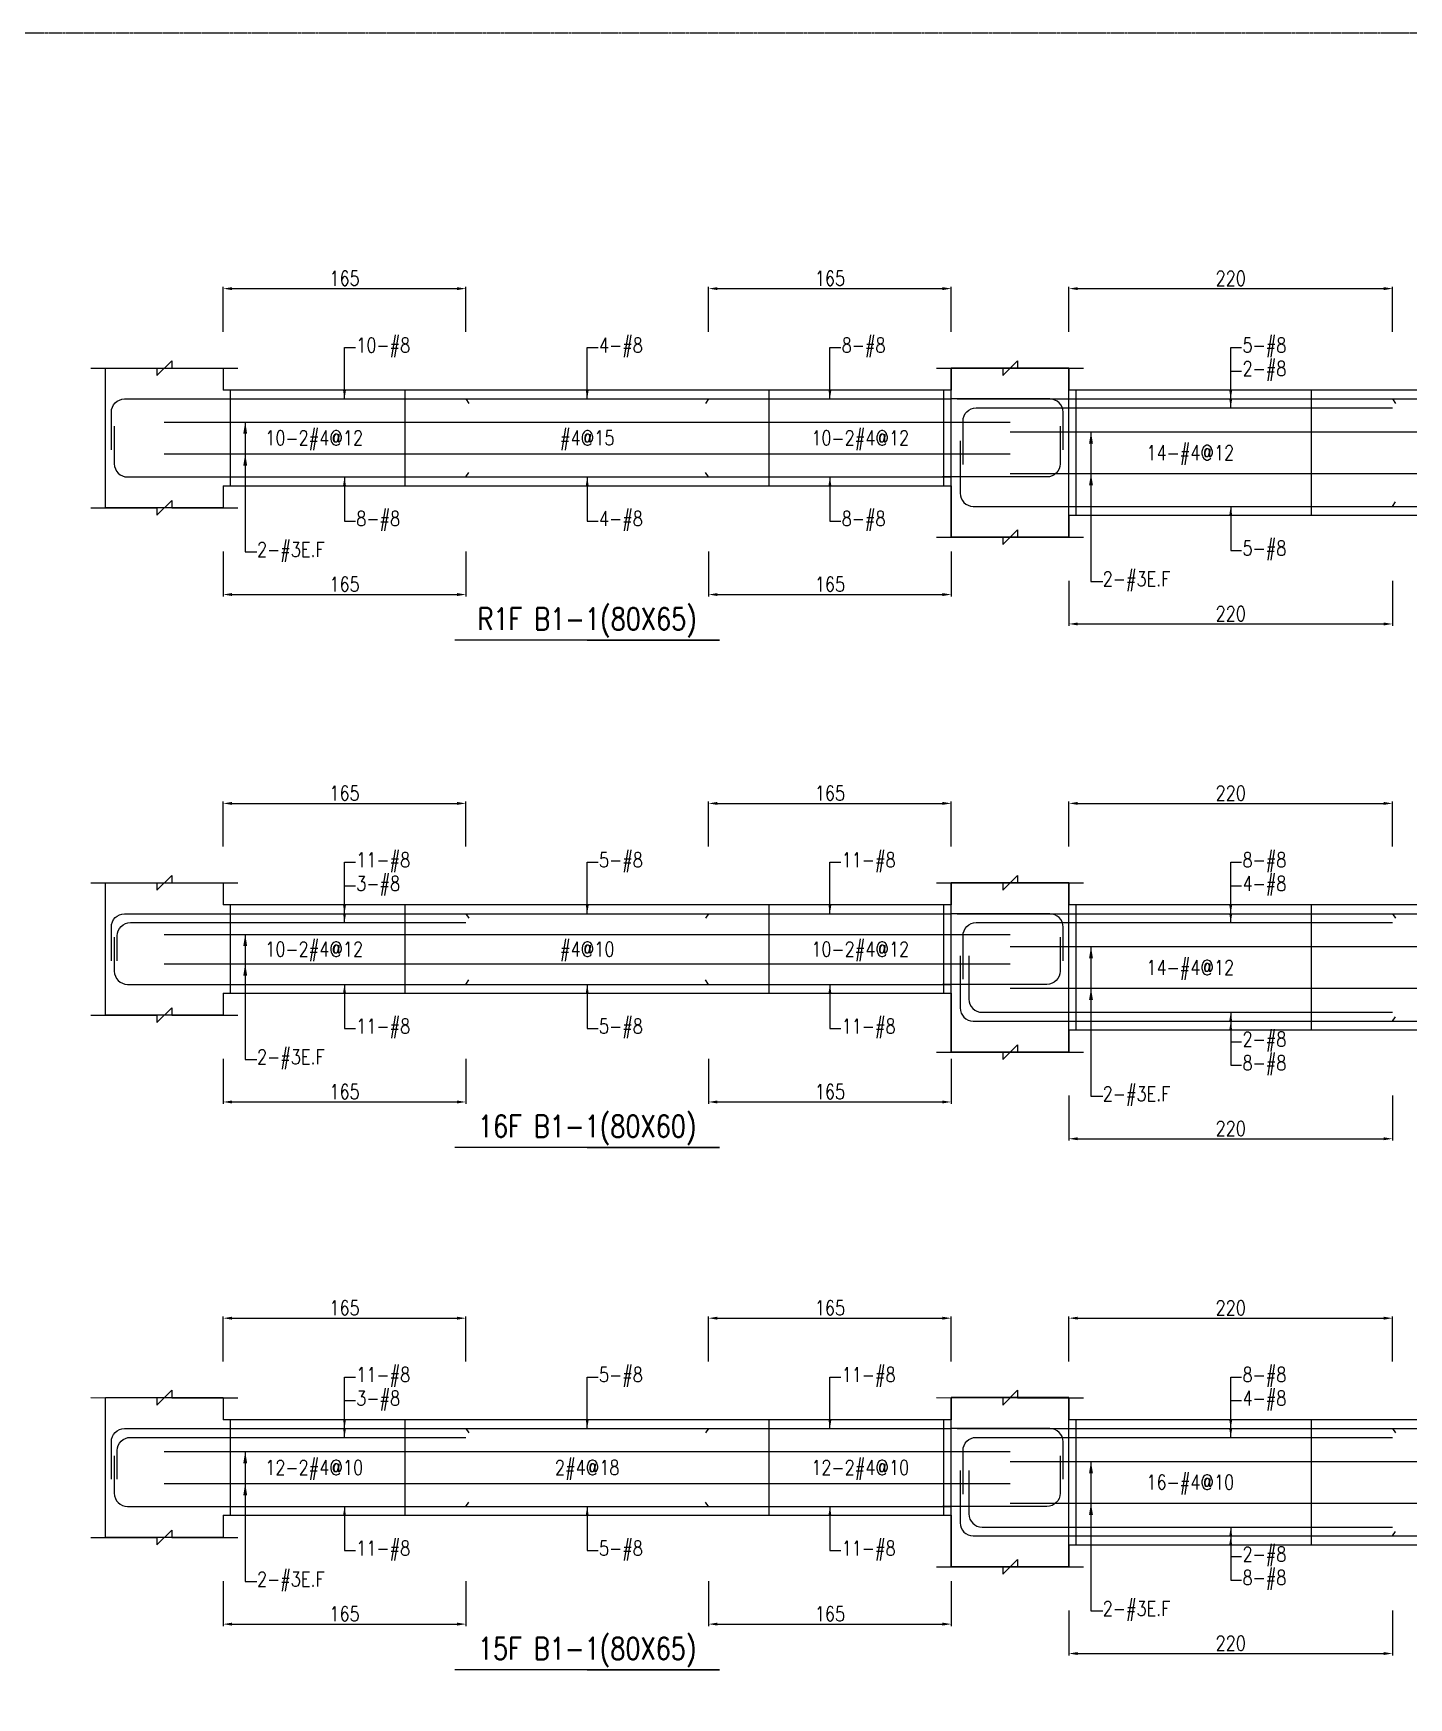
# Model space of a CAD drawing. Header units: millimetres. Extents: x 0 to 84580, y -12276 to 4373.
# Drawn here: x 29560 to 30495, y 937 to 2069 of the extents above; entities that cross this region are included whole.
import ezdxf
from ezdxf.enums import TextEntityAlignment as Align

# ---------------------------------------------------------------- set-up
doc = ezdxf.new("R2010")
doc.units = ezdxf.units.MM
doc.header["$MEASUREMENT"] = 0
doc.linetypes.add('CENTER', pattern=[2, 1.25, -0.25, 0.25, -0.25])
for name, color, linetype in [('S-DIM', 2, 'Continuous'), ('S-GRID', 1, 'CENTER'), ('S-LEADER', 2, 'Continuous'), ('S-RC', 130, 'Continuous'), ('S-REINF', 6, 'Continuous'), ('S-TEXT', 2, 'Continuous')]:
    doc.layers.add(name, color=color, linetype=linetype)
doc.styles.add('CS4', font='romans.shx', dxfattribs={"width": 0.8, "bigfont": 'lsp.shx'})
doc.styles.get("Standard").update_dxf_attribs({"font": 'arial.ttf'})
doc.dimstyles.new('ISO-25', dxfattribs={"dimtxt": 2.5, "dimasz": 2.5, "dimexe": 1.25, "dimexo": 0.625, "dimtad": 1, "dimtxsty": 'Standard', "dimcen": 2.5, "dimadec": 0, "dimazin": 0, "dimtfac": 1, "dimtmove": 0, "dimatfit": 3, "dimfxl": 0, "dimarcsym": 0})

# ---------------------------------------------------------------- blocks, each defined once
blk = doc.blocks.new('*D133')
at = {"layer": 'DEFPOINTS', "color": 0, "transparency": 16777216}
for p in [(29853.6, 1195.4), (29688.6, 1165.4), (29853.6, 1165.4)]:
    blk.add_point(p, dxfattribs=at)
at = {"layer": 'S-DIM', "color": 0, "lineweight": -2, "transparency": 16777216}
for p, q in [((29688.6, 1166), (29688.6, 1196.6)), ((29694.6, 1195.4), (29847.6, 1195.4)), ((29853.6, 1166), (29853.6, 1196.6))]:
    blk.add_line(p, q, dxfattribs=at)
at = {"layer": 'S-DIM', "color": 0, "transparency": 16777216}
for points in [[(29694.6, 1196.4), (29694.6, 1194.4), (29688.6, 1195.4)], [(29847.6, 1196.4), (29847.6, 1194.4), (29853.6, 1195.4)]]:
    blk.add_solid(points, dxfattribs=at)
at = {"layer": 'S-DIM', "color": 0, "transparency": 16777216, "insert": (29771.1, 1202.4), "char_height": 10, "attachment_point": 5, "style": 'CS4'}
blk.add_mtext('165', dxfattribs=at)
blk = doc.blocks.new('*D134')
at = {"layer": 'DEFPOINTS', "color": 0, "transparency": 16777216}
for p in [(30183.6, 1195.4), (30018.6, 1165.4), (30183.6, 1165.4)]:
    blk.add_point(p, dxfattribs=at)
at = {"layer": 'S-DIM', "color": 0, "lineweight": -2, "transparency": 16777216}
for p, q in [((30018.6, 1166), (30018.6, 1196.6)), ((30024.6, 1195.4), (30177.6, 1195.4)), ((30183.6, 1166), (30183.6, 1196.6))]:
    blk.add_line(p, q, dxfattribs=at)
at = {"layer": 'S-DIM', "color": 0, "transparency": 16777216}
for points in [[(30024.6, 1196.4), (30024.6, 1194.4), (30018.6, 1195.4)], [(30177.6, 1196.4), (30177.6, 1194.4), (30183.6, 1195.4)]]:
    blk.add_solid(points, dxfattribs=at)
at = {"layer": 'S-DIM', "color": 0, "transparency": 16777216, "insert": (30101.1, 1202.4), "char_height": 10, "attachment_point": 5, "style": 'CS4'}
blk.add_mtext('165', dxfattribs=at)
blk = doc.blocks.new('*D135')
at = {"layer": 'DEFPOINTS', "color": 0, "transparency": 16777216}
for p in [(29688.6, 1017.4), (29853.6, 1017.4), (29853.6, 987.4)]:
    blk.add_point(p, dxfattribs=at)
at = {"layer": 'S-DIM', "color": 0, "lineweight": -2, "transparency": 16777216}
for p, q in [((29688.6, 1016.7), (29688.6, 986.1)), ((29853.6, 1016.7), (29853.6, 986.1)), ((29694.6, 987.4), (29847.6, 987.4))]:
    blk.add_line(p, q, dxfattribs=at)
at = {"layer": 'S-DIM', "color": 0, "transparency": 16777216}
for points in [[(29694.6, 988.4), (29694.6, 986.4), (29688.6, 987.4)], [(29847.6, 988.4), (29847.6, 986.4), (29853.6, 987.4)]]:
    blk.add_solid(points, dxfattribs=at)
at = {"layer": 'S-DIM', "color": 0, "transparency": 16777216, "insert": (29771.1, 994.4), "char_height": 10, "attachment_point": 5, "style": 'CS4'}
blk.add_mtext('165', dxfattribs=at)
blk = doc.blocks.new('*D136')
at = {"layer": 'DEFPOINTS', "color": 0, "transparency": 16777216}
for p in [(30018.6, 1017.4), (30183.6, 1017.4), (30183.6, 987.4)]:
    blk.add_point(p, dxfattribs=at)
at = {"layer": 'S-DIM', "color": 0, "lineweight": -2, "transparency": 16777216}
for p, q in [((30018.6, 1016.7), (30018.6, 986.1)), ((30183.6, 1016.7), (30183.6, 986.1)), ((30024.6, 987.4), (30177.6, 987.4))]:
    blk.add_line(p, q, dxfattribs=at)
at = {"layer": 'S-DIM', "color": 0, "transparency": 16777216}
for points in [[(30024.6, 988.4), (30024.6, 986.4), (30018.6, 987.4)], [(30177.6, 988.4), (30177.6, 986.4), (30183.6, 987.4)]]:
    blk.add_solid(points, dxfattribs=at)
at = {"layer": 'S-DIM', "color": 0, "transparency": 16777216, "insert": (30101.1, 994.4), "char_height": 10, "attachment_point": 5, "style": 'CS4'}
blk.add_mtext('165', dxfattribs=at)
blk = doc.blocks.new('*D137')
at = {"layer": 'DEFPOINTS', "color": 0, "transparency": 16777216}
for p in [(29853.6, 1545.4), (29688.6, 1515.4), (29853.6, 1515.4)]:
    blk.add_point(p, dxfattribs=at)
at = {"layer": 'S-DIM', "color": 0, "lineweight": -2, "transparency": 16777216}
for p, q in [((29688.6, 1516), (29688.6, 1546.6)), ((29694.6, 1545.4), (29847.6, 1545.4)), ((29853.6, 1516), (29853.6, 1546.6))]:
    blk.add_line(p, q, dxfattribs=at)
at = {"layer": 'S-DIM', "color": 0, "transparency": 16777216}
for points in [[(29694.6, 1546.4), (29694.6, 1544.4), (29688.6, 1545.4)], [(29847.6, 1546.4), (29847.6, 1544.4), (29853.6, 1545.4)]]:
    blk.add_solid(points, dxfattribs=at)
at = {"layer": 'S-DIM', "color": 0, "transparency": 16777216, "insert": (29771.1, 1552.4), "char_height": 10, "attachment_point": 5, "style": 'CS4'}
blk.add_mtext('165', dxfattribs=at)
blk = doc.blocks.new('*D138')
at = {"layer": 'DEFPOINTS', "color": 0, "transparency": 16777216}
for p in [(30183.6, 1545.4), (30018.6, 1515.4), (30183.6, 1515.4)]:
    blk.add_point(p, dxfattribs=at)
at = {"layer": 'S-DIM', "color": 0, "lineweight": -2, "transparency": 16777216}
for p, q in [((30018.6, 1516), (30018.6, 1546.6)), ((30024.6, 1545.4), (30177.6, 1545.4)), ((30183.6, 1516), (30183.6, 1546.6))]:
    blk.add_line(p, q, dxfattribs=at)
at = {"layer": 'S-DIM', "color": 0, "transparency": 16777216}
for points in [[(30024.6, 1546.4), (30024.6, 1544.4), (30018.6, 1545.4)], [(30177.6, 1546.4), (30177.6, 1544.4), (30183.6, 1545.4)]]:
    blk.add_solid(points, dxfattribs=at)
at = {"layer": 'S-DIM', "color": 0, "transparency": 16777216, "insert": (30101.1, 1552.4), "char_height": 10, "attachment_point": 5, "style": 'CS4'}
blk.add_mtext('165', dxfattribs=at)
blk = doc.blocks.new('*D139')
at = {"layer": 'DEFPOINTS', "color": 0, "transparency": 16777216}
for p in [(29688.6, 1372.4), (29853.6, 1372.4), (29853.6, 1342.4)]:
    blk.add_point(p, dxfattribs=at)
at = {"layer": 'S-DIM', "color": 0, "lineweight": -2, "transparency": 16777216}
for p, q in [((29688.6, 1371.7), (29688.6, 1341.1)), ((29853.6, 1371.7), (29853.6, 1341.1)), ((29694.6, 1342.4), (29847.6, 1342.4))]:
    blk.add_line(p, q, dxfattribs=at)
at = {"layer": 'S-DIM', "color": 0, "transparency": 16777216}
for points in [[(29694.6, 1343.4), (29694.6, 1341.4), (29688.6, 1342.4)], [(29847.6, 1343.4), (29847.6, 1341.4), (29853.6, 1342.4)]]:
    blk.add_solid(points, dxfattribs=at)
at = {"layer": 'S-DIM', "color": 0, "transparency": 16777216, "insert": (29771.1, 1349.4), "char_height": 10, "attachment_point": 5, "style": 'CS4'}
blk.add_mtext('165', dxfattribs=at)
blk = doc.blocks.new('*D152')
at = {"layer": 'DEFPOINTS', "color": 0, "transparency": 16777216}
for p in [(30018.6, 1372.4), (30183.6, 1372.4), (30183.6, 1342.4)]:
    blk.add_point(p, dxfattribs=at)
at = {"layer": 'S-DIM', "color": 0, "lineweight": -2, "transparency": 16777216}
for p, q in [((30018.6, 1371.7), (30018.6, 1341.1)), ((30183.6, 1371.7), (30183.6, 1341.1)), ((30024.6, 1342.4), (30177.6, 1342.4))]:
    blk.add_line(p, q, dxfattribs=at)
at = {"layer": 'S-DIM', "color": 0, "transparency": 16777216}
for points in [[(30024.6, 1343.4), (30024.6, 1341.4), (30018.6, 1342.4)], [(30177.6, 1343.4), (30177.6, 1341.4), (30183.6, 1342.4)]]:
    blk.add_solid(points, dxfattribs=at)
at = {"layer": 'S-DIM', "color": 0, "transparency": 16777216, "insert": (30101.1, 1349.4), "char_height": 10, "attachment_point": 5, "style": 'CS4'}
blk.add_mtext('165', dxfattribs=at)
blk = doc.blocks.new('*D153')
at = {"layer": 'DEFPOINTS', "color": 0, "transparency": 16777216}
for p in [(29853.6, 1895.4), (29688.6, 1865.4), (29853.6, 1865.4)]:
    blk.add_point(p, dxfattribs=at)
at = {"layer": 'S-DIM', "color": 0, "lineweight": -2, "transparency": 16777216}
for p, q in [((29688.6, 1866), (29688.6, 1896.6)), ((29694.6, 1895.4), (29847.6, 1895.4)), ((29853.6, 1866), (29853.6, 1896.6))]:
    blk.add_line(p, q, dxfattribs=at)
at = {"layer": 'S-DIM', "color": 0, "transparency": 16777216}
for points in [[(29694.6, 1896.4), (29694.6, 1894.4), (29688.6, 1895.4)], [(29847.6, 1896.4), (29847.6, 1894.4), (29853.6, 1895.4)]]:
    blk.add_solid(points, dxfattribs=at)
at = {"layer": 'S-DIM', "color": 0, "transparency": 16777216, "insert": (29771.1, 1902.4), "char_height": 10, "attachment_point": 5, "style": 'CS4'}
blk.add_mtext('165', dxfattribs=at)
blk = doc.blocks.new('*D154')
at = {"layer": 'DEFPOINTS', "color": 0, "transparency": 16777216}
for p in [(30183.6, 1895.4), (30018.6, 1865.4), (30183.6, 1865.4)]:
    blk.add_point(p, dxfattribs=at)
at = {"layer": 'S-DIM', "color": 0, "lineweight": -2, "transparency": 16777216}
for p, q in [((30018.6, 1866), (30018.6, 1896.6)), ((30024.6, 1895.4), (30177.6, 1895.4)), ((30183.6, 1866), (30183.6, 1896.6))]:
    blk.add_line(p, q, dxfattribs=at)
at = {"layer": 'S-DIM', "color": 0, "transparency": 16777216}
for points in [[(30024.6, 1896.4), (30024.6, 1894.4), (30018.6, 1895.4)], [(30177.6, 1896.4), (30177.6, 1894.4), (30183.6, 1895.4)]]:
    blk.add_solid(points, dxfattribs=at)
at = {"layer": 'S-DIM', "color": 0, "transparency": 16777216, "insert": (30101.1, 1902.4), "char_height": 10, "attachment_point": 5, "style": 'CS4'}
blk.add_mtext('165', dxfattribs=at)
blk = doc.blocks.new('*D155')
at = {"layer": 'DEFPOINTS', "color": 0, "transparency": 16777216}
for p in [(29688.6, 1717.4), (29853.6, 1717.4), (29853.6, 1687.4)]:
    blk.add_point(p, dxfattribs=at)
at = {"layer": 'S-DIM', "color": 0, "lineweight": -2, "transparency": 16777216}
for p, q in [((29688.6, 1716.7), (29688.6, 1686.1)), ((29853.6, 1716.7), (29853.6, 1686.1)), ((29694.6, 1687.4), (29847.6, 1687.4))]:
    blk.add_line(p, q, dxfattribs=at)
at = {"layer": 'S-DIM', "color": 0, "transparency": 16777216}
for points in [[(29694.6, 1688.4), (29694.6, 1686.4), (29688.6, 1687.4)], [(29847.6, 1688.4), (29847.6, 1686.4), (29853.6, 1687.4)]]:
    blk.add_solid(points, dxfattribs=at)
at = {"layer": 'S-DIM', "color": 0, "transparency": 16777216, "insert": (29771.1, 1694.4), "char_height": 10, "attachment_point": 5, "style": 'CS4'}
blk.add_mtext('165', dxfattribs=at)
blk = doc.blocks.new('*D156')
at = {"layer": 'DEFPOINTS', "color": 0, "transparency": 16777216}
for p in [(30018.6, 1717.4), (30183.6, 1717.4), (30183.6, 1687.4)]:
    blk.add_point(p, dxfattribs=at)
at = {"layer": 'S-DIM', "color": 0, "lineweight": -2, "transparency": 16777216}
for p, q in [((30018.6, 1716.7), (30018.6, 1686.1)), ((30183.6, 1716.7), (30183.6, 1686.1)), ((30024.6, 1687.4), (30177.6, 1687.4))]:
    blk.add_line(p, q, dxfattribs=at)
at = {"layer": 'S-DIM', "color": 0, "transparency": 16777216}
for points in [[(30024.6, 1688.4), (30024.6, 1686.4), (30018.6, 1687.4)], [(30177.6, 1688.4), (30177.6, 1686.4), (30183.6, 1687.4)]]:
    blk.add_solid(points, dxfattribs=at)
at = {"layer": 'S-DIM', "color": 0, "transparency": 16777216, "insert": (30101.1, 1694.4), "char_height": 10, "attachment_point": 5, "style": 'CS4'}
blk.add_mtext('165', dxfattribs=at)
blk = doc.blocks.new('*D165')
at = {"layer": 'DEFPOINTS', "color": 0, "transparency": 16777216}
for p in [(30483.6, 1195.4), (30263.6, 1165.4), (30483.6, 1165.4)]:
    blk.add_point(p, dxfattribs=at)
at = {"layer": 'S-DIM', "color": 0, "lineweight": -2, "transparency": 16777216}
for p, q in [((30263.6, 1166), (30263.6, 1196.6)), ((30269.6, 1195.4), (30477.6, 1195.4)), ((30483.6, 1166), (30483.6, 1196.6))]:
    blk.add_line(p, q, dxfattribs=at)
at = {"layer": 'S-DIM', "color": 0, "transparency": 16777216}
for points in [[(30269.6, 1196.4), (30269.6, 1194.4), (30263.6, 1195.4)], [(30477.6, 1196.4), (30477.6, 1194.4), (30483.6, 1195.4)]]:
    blk.add_solid(points, dxfattribs=at)
at = {"layer": 'S-DIM', "color": 0, "transparency": 16777216, "insert": (30373.6, 1202.4), "char_height": 10, "attachment_point": 5, "style": 'CS4'}
blk.add_mtext('220', dxfattribs=at)
blk = doc.blocks.new('*D146')
at = {"layer": 'DEFPOINTS', "color": 0, "transparency": 16777216}
for p in [(30263.6, 997.4), (30483.6, 997.4), (30483.6, 967.4)]:
    blk.add_point(p, dxfattribs=at)
at = {"layer": 'S-DIM', "color": 0, "lineweight": -2, "transparency": 16777216}
for p, q in [((30263.6, 996.7), (30263.6, 966.1)), ((30483.6, 996.7), (30483.6, 966.1)), ((30269.6, 967.4), (30477.6, 967.4))]:
    blk.add_line(p, q, dxfattribs=at)
at = {"layer": 'S-DIM', "color": 0, "transparency": 16777216}
for points in [[(30269.6, 968.4), (30269.6, 966.4), (30263.6, 967.4)], [(30477.6, 968.4), (30477.6, 966.4), (30483.6, 967.4)]]:
    blk.add_solid(points, dxfattribs=at)
at = {"layer": 'S-DIM', "color": 0, "transparency": 16777216, "insert": (30373.6, 974.4), "char_height": 10, "attachment_point": 5, "style": 'CS4'}
blk.add_mtext('220', dxfattribs=at)
blk = doc.blocks.new('*D148')
at = {"layer": 'DEFPOINTS', "color": 0, "transparency": 16777216}
for p in [(30483.6, 1545.4), (30263.6, 1515.4), (30483.6, 1515.4)]:
    blk.add_point(p, dxfattribs=at)
at = {"layer": 'S-DIM', "color": 0, "lineweight": -2, "transparency": 16777216}
for p, q in [((30263.6, 1516), (30263.6, 1546.6)), ((30269.6, 1545.4), (30477.6, 1545.4)), ((30483.6, 1516), (30483.6, 1546.6))]:
    blk.add_line(p, q, dxfattribs=at)
at = {"layer": 'S-DIM', "color": 0, "transparency": 16777216}
for points in [[(30269.6, 1546.4), (30269.6, 1544.4), (30263.6, 1545.4)], [(30477.6, 1546.4), (30477.6, 1544.4), (30483.6, 1545.4)]]:
    blk.add_solid(points, dxfattribs=at)
at = {"layer": 'S-DIM', "color": 0, "transparency": 16777216, "insert": (30373.6, 1552.4), "char_height": 10, "attachment_point": 5, "style": 'CS4'}
blk.add_mtext('220', dxfattribs=at)
blk = doc.blocks.new('*D150')
at = {"layer": 'DEFPOINTS', "color": 0, "transparency": 16777216}
for p in [(30263.6, 1347.4), (30483.6, 1347.4), (30483.6, 1317.4)]:
    blk.add_point(p, dxfattribs=at)
at = {"layer": 'S-DIM', "color": 0, "lineweight": -2, "transparency": 16777216}
for p, q in [((30263.6, 1346.7), (30263.6, 1316.1)), ((30483.6, 1346.7), (30483.6, 1316.1)), ((30269.6, 1317.4), (30477.6, 1317.4))]:
    blk.add_line(p, q, dxfattribs=at)
at = {"layer": 'S-DIM', "color": 0, "transparency": 16777216}
for points in [[(30269.6, 1318.4), (30269.6, 1316.4), (30263.6, 1317.4)], [(30477.6, 1318.4), (30477.6, 1316.4), (30483.6, 1317.4)]]:
    blk.add_solid(points, dxfattribs=at)
at = {"layer": 'S-DIM', "color": 0, "transparency": 16777216, "insert": (30373.6, 1324.4), "char_height": 10, "attachment_point": 5, "style": 'CS4'}
blk.add_mtext('220', dxfattribs=at)
blk = doc.blocks.new('*D183')
at = {"layer": 'DEFPOINTS', "color": 0, "transparency": 16777216}
for p in [(30483.6, 1895.4), (30263.6, 1865.4), (30483.6, 1865.4)]:
    blk.add_point(p, dxfattribs=at)
at = {"layer": 'S-DIM', "color": 0, "lineweight": -2, "transparency": 16777216}
for p, q in [((30263.6, 1866), (30263.6, 1896.6)), ((30269.6, 1895.4), (30477.6, 1895.4)), ((30483.6, 1866), (30483.6, 1896.6))]:
    blk.add_line(p, q, dxfattribs=at)
at = {"layer": 'S-DIM', "color": 0, "transparency": 16777216}
for points in [[(30269.6, 1896.4), (30269.6, 1894.4), (30263.6, 1895.4)], [(30477.6, 1896.4), (30477.6, 1894.4), (30483.6, 1895.4)]]:
    blk.add_solid(points, dxfattribs=at)
at = {"layer": 'S-DIM', "color": 0, "transparency": 16777216, "insert": (30373.6, 1902.4), "char_height": 10, "attachment_point": 5, "style": 'CS4'}
blk.add_mtext('220', dxfattribs=at)
blk = doc.blocks.new('*D185')
at = {"layer": 'DEFPOINTS', "color": 0, "transparency": 16777216}
for p in [(30263.6, 1697.4), (30483.6, 1697.4), (30483.6, 1667.4)]:
    blk.add_point(p, dxfattribs=at)
at = {"layer": 'S-DIM', "color": 0, "lineweight": -2, "transparency": 16777216}
for p, q in [((30263.6, 1696.7), (30263.6, 1666.1)), ((30483.6, 1696.7), (30483.6, 1666.1)), ((30269.6, 1667.4), (30477.6, 1667.4))]:
    blk.add_line(p, q, dxfattribs=at)
at = {"layer": 'S-DIM', "color": 0, "transparency": 16777216}
for points in [[(30269.6, 1668.4), (30269.6, 1666.4), (30263.6, 1667.4)], [(30477.6, 1668.4), (30477.6, 1666.4), (30483.6, 1667.4)]]:
    blk.add_solid(points, dxfattribs=at)
at = {"layer": 'S-DIM', "color": 0, "transparency": 16777216, "insert": (30373.6, 1674.4), "char_height": 10, "attachment_point": 5, "style": 'CS4'}
blk.add_mtext('220', dxfattribs=at)

msp = doc.modelspace()

# ---------------------------------------------------------------- linework, layer by layer
at = {"layer": 'S-GRID'}
msp.add_lwpolyline([(29374, 0), (32603, 0), (32603, 2069), (29374, 2069), (29374, 0)], dxfattribs=at)
at = {"layer": 'S-RC'}
for points in [[(29598.58, 1841.362), (29643.58, 1841.353), (29643.579, 1836.353), (29653.581, 1846.351), (29653.58, 1841.351), (29698.58, 1841.342)], [(30173.58, 1841.362), (30218.58, 1841.353), (30218.579, 1836.353), (30228.581, 1846.351), (30228.58, 1841.351), (30273.58, 1841.342)], [(30173.58, 1841.362), (30218.58, 1841.353), (30218.579, 1836.353), (30228.581, 1846.351), (30228.58, 1841.351), (30273.58, 1841.342)], [(29688.58, 1761.362), (29688.58, 1746.362), (29608.58, 1746.362), (29608.58, 1841.362), (29688.58, 1841.362), (29688.58, 1826.362)], [(30183.58, 1761.362), (30183.58, 1726.362), (30263.58, 1726.362), (30263.58, 1841.362), (30183.58, 1841.362), (30183.58, 1826.362)], [(30263.58, 1741.362), (30263.58, 1726.362), (30183.58, 1726.362), (30183.58, 1841.362), (30263.58, 1841.362), (30263.58, 1826.362)], [(30183.58, 1826.362), (29688.58, 1826.362)], [(30923.58, 1826.362), (30263.58, 1826.362)], [(29688.58, 1761.362), (30183.58, 1761.362)], [(29598.58, 1746.362), (29643.58, 1746.353), (29643.579, 1741.353), (29653.581, 1751.351), (29653.58, 1746.351), (29698.58, 1746.342)], [(30263.58, 1741.362), (30923.58, 1741.362)], [(30173.58, 1726.362), (30218.58, 1726.353), (30218.579, 1721.353), (30228.581, 1731.351), (30228.58, 1726.351), (30273.58, 1726.342)], [(30173.58, 1726.362), (30218.58, 1726.353), (30218.579, 1721.353), (30228.581, 1731.351), (30228.58, 1726.351), (30273.58, 1726.342)], [(29936.08, 1656.362), (30026.08, 1656.362), (29846.08, 1656.362)], [(29598.58, 1491.362), (29643.58, 1491.353), (29643.579, 1486.353), (29653.581, 1496.351), (29653.58, 1491.351), (29698.58, 1491.342)], [(30173.58, 1491.362), (30218.58, 1491.353), (30218.579, 1486.353), (30228.581, 1496.351), (30228.58, 1491.351), (30273.58, 1491.342)], [(30173.58, 1491.362), (30218.58, 1491.353), (30218.579, 1486.353), (30228.581, 1496.351), (30228.58, 1491.351), (30273.58, 1491.342)], [(29688.58, 1416.362), (29688.58, 1401.362), (29608.58, 1401.362), (29608.58, 1491.362), (29688.58, 1491.362), (29688.58, 1476.362)], [(30183.58, 1416.362), (30183.58, 1376.362), (30263.58, 1376.362), (30263.58, 1491.362), (30183.58, 1491.362), (30183.58, 1476.362)], [(30263.58, 1391.362), (30263.58, 1376.362), (30183.58, 1376.362), (30183.58, 1491.362), (30263.58, 1491.362), (30263.58, 1476.362)], [(30183.58, 1476.362), (29688.58, 1476.362)], [(30923.58, 1476.362), (30263.58, 1476.362)], [(29688.58, 1416.362), (30183.58, 1416.362)], [(29598.58, 1401.362), (29643.58, 1401.353), (29643.579, 1396.353), (29653.581, 1406.351), (29653.58, 1401.351), (29698.58, 1401.342)], [(30173.58, 1376.362), (30218.58, 1376.353), (30218.579, 1371.353), (30228.581, 1381.351), (30228.58, 1376.351), (30273.58, 1376.342)], [(30173.58, 1376.362), (30218.58, 1376.353), (30218.579, 1371.353), (30228.581, 1381.351), (30228.58, 1376.351), (30273.58, 1376.342)], [(30263.58, 1391.362), (30923.58, 1391.362)], [(29936.08, 1311.362), (30026.08, 1311.362), (29846.08, 1311.362)], [(29598.58, 1141.362), (29643.58, 1141.353), (29643.579, 1136.353), (29653.581, 1146.351), (29653.58, 1141.351), (29698.58, 1141.342)], [(30173.58, 1141.362), (30218.58, 1141.353), (30218.579, 1136.353), (30228.581, 1146.351), (30228.58, 1141.351), (30273.58, 1141.342)], [(30173.58, 1141.362), (30218.58, 1141.353), (30218.579, 1136.353), (30228.581, 1146.351), (30228.58, 1141.351), (30273.58, 1141.342)], [(29688.58, 1061.362), (29688.58, 1046.362), (29608.58, 1046.362), (29608.58, 1141.362), (29688.58, 1141.362), (29688.58, 1126.362)], [(30183.58, 1061.362), (30183.58, 1026.362), (30263.58, 1026.362), (30263.58, 1141.362), (30183.58, 1141.362), (30183.58, 1126.362)], [(30263.58, 1041.362), (30263.58, 1026.362), (30183.58, 1026.362), (30183.58, 1141.362), (30263.58, 1141.362), (30263.58, 1126.362)], [(30183.58, 1126.362), (29688.58, 1126.362)], [(30923.58, 1126.362), (30263.58, 1126.362)], [(29688.58, 1061.362), (30183.58, 1061.362)], [(29598.58, 1046.362), (29643.58, 1046.353), (29643.579, 1041.353), (29653.581, 1051.351), (29653.58, 1046.351), (29698.58, 1046.342)], [(30263.58, 1041.362), (30923.58, 1041.362)], [(30173.58, 1026.362), (30218.58, 1026.353), (30218.579, 1021.353), (30228.581, 1031.351), (30228.58, 1026.351), (30273.58, 1026.342)], [(30173.58, 1026.362), (30218.58, 1026.353), (30218.579, 1021.353), (30228.581, 1031.351), (30228.58, 1026.351), (30273.58, 1026.342)], [(29936.08, 956.362), (30026.08, 956.362), (29846.08, 956.362)]]:
    msp.add_lwpolyline(points, dxfattribs=at)
at = {"layer": 'S-REINF', "color": 1}
for points in [[(29693.58, 1761.362), (29693.58, 1826.362)], [(29812.33, 1761.362), (29812.33, 1826.362)], [(30059.83, 1761.362), (30059.83, 1826.362)], [(30178.58, 1761.362), (30178.58, 1826.362)], [(30268.58, 1741.362), (30268.58, 1826.362)], [(30428.58, 1741.362), (30428.58, 1826.362)], [(29648.58, 1804.695), (30223.58, 1804.695)], [(30223.58, 1798.028), (30963.58, 1798.028)], [(29648.58, 1783.028), (30223.58, 1783.028)], [(30223.58, 1769.695), (30963.58, 1769.695)], [(29693.58, 1416.362), (29693.58, 1476.362)], [(29812.33, 1416.362), (29812.33, 1476.362)], [(30059.83, 1416.362), (30059.83, 1476.362)], [(30178.58, 1416.362), (30178.58, 1476.362)], [(30268.58, 1391.362), (30268.58, 1476.362)], [(30428.58, 1391.362), (30428.58, 1476.362)], [(29648.58, 1456.362), (30223.58, 1456.362)], [(30223.58, 1448.028), (30963.58, 1448.028)], [(29648.58, 1436.362), (30223.58, 1436.362)], [(30223.58, 1419.695), (30963.58, 1419.695)], [(29693.58, 1061.362), (29693.58, 1126.362)], [(29812.33, 1061.362), (29812.33, 1126.362)], [(30059.83, 1061.362), (30059.83, 1126.362)], [(30178.58, 1061.362), (30178.58, 1126.362)], [(30268.58, 1041.362), (30268.58, 1126.362)], [(30428.58, 1041.362), (30428.58, 1126.362)], [(29648.58, 1104.695), (30223.58, 1104.695)], [(30223.58, 1098.028), (30963.58, 1098.028)], [(29648.58, 1083.028), (30223.58, 1083.028)], [(30223.58, 1069.695), (30963.58, 1069.695)]]:
    msp.add_lwpolyline(points, dxfattribs=at)
at = {"layer": 'S-REINF'}
for points in [[(29612.58, 1785.862), (29612.58, 1811.362, -0.41421356), (29621.58, 1820.362), (29688.58, 1820.362)], [(30259.58, 1785.862), (30259.58, 1811.362, 0.41421356), (30250.58, 1820.362), (30183.58, 1820.362)], [(30191.58, 1775.862), (30191.58, 1805.362, -0.41421356), (30200.58, 1814.362), (30263.58, 1814.362)], [(29614.58, 1801.862), (29614.58, 1776.362, 0.41421356), (29623.58, 1767.362), (29688.58, 1767.362)], [(30257.58, 1801.862), (30257.58, 1776.362, -0.41421356), (30248.58, 1767.362), (30177.58, 1767.362)], [(30189.58, 1791.862), (30189.58, 1756.362, 0.41421356), (30198.58, 1747.362), (30263.58, 1747.362)], [(29612.58, 1438.362), (29612.58, 1461.362, -0.41421356), (29621.58, 1470.362), (29688.58, 1470.362)], [(29616.58, 1438.362), (29616.58, 1455.362, -0.41421356), (29625.58, 1464.362), (29688.58, 1464.362)], [(30259.58, 1438.362), (30259.58, 1461.362, 0.41421356), (30250.58, 1470.362), (30183.58, 1470.362)], [(30191.58, 1425.862), (30191.58, 1455.362, -0.41421356), (30200.58, 1464.362), (30263.58, 1464.362)], [(29614.58, 1454.362), (29614.58, 1431.362, 0.41421356), (29623.58, 1422.362), (29688.58, 1422.362)], [(30257.58, 1454.362), (30257.58, 1431.362, -0.41421356), (30248.58, 1422.362), (30177.58, 1422.362)], [(30189.58, 1441.862), (30189.58, 1406.362, 0.41421356), (30198.58, 1397.362), (30263.58, 1397.362)], [(30195.58, 1441.862), (30195.58, 1412.362, 0.41421356), (30204.58, 1403.362), (30263.58, 1403.362)], [(29612.58, 1085.862), (29612.58, 1111.362, -0.41421356), (29621.58, 1120.362), (29688.58, 1120.362)], [(30259.58, 1085.862), (30259.58, 1111.362, 0.41421356), (30250.58, 1120.362), (30183.58, 1120.362)], [(29616.58, 1085.862), (29616.58, 1105.362, -0.41421356), (29625.58, 1114.362), (29688.58, 1114.362)], [(30191.58, 1075.862), (30191.58, 1105.362, -0.41421356), (30200.58, 1114.362), (30263.58, 1114.362)], [(29614.58, 1101.862), (29614.58, 1076.362, 0.41421356), (29623.58, 1067.362), (29688.58, 1067.362)], [(30257.58, 1101.862), (30257.58, 1076.362, -0.41421356), (30248.58, 1067.362), (30177.58, 1067.362)], [(30189.58, 1091.862), (30189.58, 1056.362, 0.41421356), (30198.58, 1047.362), (30263.58, 1047.362)], [(30195.58, 1091.862), (30195.58, 1062.362, 0.41421356), (30204.58, 1053.362), (30263.58, 1053.362)]]:
    msp.add_lwpolyline(points, format="xyb", dxfattribs=at)
for points in [[(29688.58, 1820.362), (29853.58, 1820.362)], [(29853.58, 1820.362), (29855.58, 1817.362)], [(29853.58, 1820.362), (30018.58, 1820.362)], [(30018.58, 1820.362), (30016.58, 1817.362)], [(30018.58, 1820.362), (30183.58, 1820.362)], [(30187.58, 1820.362), (30263.58, 1820.362)], [(30263.58, 1820.362), (30483.58, 1820.362)], [(30263.58, 1814.362), (30483.58, 1814.362)], [(30483.58, 1820.362), (30485.58, 1817.362)], [(30483.58, 1820.362), (30703.58, 1820.362)], [(29688.58, 1767.362), (29853.58, 1767.362)], [(29853.58, 1767.362), (29855.58, 1770.362)], [(29853.58, 1767.362), (30018.58, 1767.362)], [(30018.58, 1767.362), (30016.58, 1770.362)], [(30018.58, 1767.362), (30183.58, 1767.362)], [(30263.58, 1747.362), (30483.58, 1747.362)], [(30483.58, 1747.362), (30485.58, 1750.362)], [(30483.58, 1747.362), (30703.58, 1747.362)], [(29688.58, 1470.362), (29853.58, 1470.362)], [(29688.58, 1464.362), (29853.58, 1464.362)], [(29853.58, 1470.362), (29855.58, 1467.362)], [(29853.58, 1470.362), (30018.58, 1470.362)], [(30018.58, 1470.362), (30016.58, 1467.362)], [(30018.58, 1470.362), (30183.58, 1470.362)], [(30187.58, 1470.362), (30263.58, 1470.362)], [(30263.58, 1470.362), (30483.58, 1470.362)], [(30263.58, 1464.362), (30483.58, 1464.362)], [(30483.58, 1470.362), (30485.58, 1467.362)], [(30483.58, 1470.362), (30703.58, 1470.362)], [(29688.58, 1422.362), (29853.58, 1422.362)], [(29853.58, 1422.362), (29855.58, 1425.362)], [(29853.58, 1422.362), (30018.58, 1422.362)], [(30018.58, 1422.362), (30016.58, 1425.362)], [(30018.58, 1422.362), (30183.58, 1422.362)], [(30263.58, 1403.362), (30483.58, 1403.362)], [(30263.58, 1397.362), (30483.58, 1397.362)], [(30483.58, 1397.362), (30485.58, 1400.362)], [(30483.58, 1397.362), (30703.58, 1397.362)], [(29688.58, 1120.362), (29853.58, 1120.362)], [(29853.58, 1120.362), (29855.58, 1117.362)], [(29853.58, 1120.362), (30018.58, 1120.362)], [(30018.58, 1120.362), (30016.58, 1117.362)], [(30018.58, 1120.362), (30183.58, 1120.362)], [(30187.58, 1120.362), (30263.58, 1120.362)], [(30263.58, 1120.362), (30483.58, 1120.362)], [(30483.58, 1120.362), (30485.58, 1117.362)], [(30483.58, 1120.362), (30703.58, 1120.362)], [(29688.58, 1114.362), (29853.58, 1114.362)], [(30263.58, 1114.362), (30483.58, 1114.362)], [(29688.58, 1067.362), (29853.58, 1067.362)], [(29853.58, 1067.362), (29855.58, 1070.362)], [(29853.58, 1067.362), (30018.58, 1067.362)], [(30018.58, 1067.362), (30016.58, 1070.362)], [(30018.58, 1067.362), (30183.58, 1067.362)], [(30263.58, 1053.362), (30483.58, 1053.362)], [(30263.58, 1047.362), (30483.58, 1047.362)], [(30483.58, 1047.362), (30485.58, 1050.362)], [(30483.58, 1047.362), (30703.58, 1047.362)]]:
    msp.add_lwpolyline(points, dxfattribs=at)

# ---------------------------------------------------------------- texts
at = {"layer": 'S-LEADER', "char_height": 10, "attachment_point": 4, "style": 'CS4'}
for s, insert in [('10-#8', (29779.08, 1855.362)), ('4-#8', (29944.08, 1855.362)), ('8-#8', (30109.08, 1855.362)), ('5-#8', (30381.58, 1855.362)), ('2-#8', (30381.58, 1839.362)), ('8-#8', (29779.08, 1737.362)), ('4-#8', (29944.08, 1737.362)), ('8-#8', (30109.08, 1737.362)), ('5-#8', (30381.58, 1717.362)), ('11-#8', (29779.08, 1505.362)), ('5-#8', (29944.08, 1505.362)), ('11-#8', (30109.08, 1505.362)), ('8-#8', (30381.58, 1505.362)), ('3-#8', (29779.08, 1489.362)), ('4-#8', (30381.58, 1489.362)), ('11-#8', (29779.08, 1392.362)), ('5-#8', (29944.08, 1392.362)), ('11-#8', (30109.08, 1392.362)), ('2-#8', (30381.58, 1383.362)), ('8-#8', (30381.58, 1367.362)), ('11-#8', (29779.08, 1155.362)), ('5-#8', (29944.08, 1155.362)), ('11-#8', (30109.08, 1155.362)), ('8-#8', (30381.58, 1155.362)), ('3-#8', (29779.08, 1139.362)), ('4-#8', (30381.58, 1139.362)), ('11-#8', (29779.08, 1037.362)), ('5-#8', (29944.08, 1037.362)), ('11-#8', (30109.08, 1037.362)), ('2-#8', (30381.58, 1033.362)), ('8-#8', (30381.58, 1017.362))]:
    msp.add_mtext(s, dxfattribs=dict(at, insert=insert))
at = {"layer": 'S-LEADER', "color": 3, "char_height": 10, "attachment_point": 4, "style": 'CS4'}
for insert in [(29711.58, 1716.362), (30286.58, 1696.362), (29711.58, 1371.362), (30286.58, 1346.362), (29711.58, 1016.362), (30286.58, 996.362)]:
    msp.add_mtext('2-#3E.F', dxfattribs=dict(at, insert=insert))
at = {"layer": 'S-RC', "style": 'CS4', "width": 0.8}
for s, p in [('R1F B1-1(80X65)', (29936.08, 1663.362)), ('16F B1-1(80X60)', (29936.08, 1318.362)), ('15F B1-1(80X65)', (29936.08, 963.362))]:
    msp.add_text(s, height=15, dxfattribs=at).set_placement(p, align=Align.CENTER)
at = {"layer": 'S-TEXT', "color": 1, "style": 'CS4', "width": 0.8}
for s, p in [('10-2#4@12', (29750.455, 1788.862)), ('#4@15', (29936.08, 1788.862)), ('10-2#4@12', (30121.705, 1788.862)), ('14-#4@12', (30346.08, 1778.862)), ('10-2#4@12', (29750.455, 1441.362)), ('#4@10', (29936.08, 1441.362)), ('10-2#4@12', (30121.705, 1441.362)), ('14-#4@12', (30346.08, 1428.862)), ('12-2#4@10', (29750.455, 1088.862)), ('2#4@18', (29936.08, 1088.862)), ('12-2#4@10', (30121.705, 1088.862)), ('16-#4@10', (30346.08, 1078.862))]:
    msp.add_text(s, height=10, dxfattribs=at).set_placement(p, align=Align.CENTER)

# ---------------------------------------------------------------- dimensions: what is measured, and where the dimension line sits
at = {"layer": 'S-DIM'}
for p1, p2, distance, picture, middle in [((29688.58, 1865.362), (29853.58, 1865.362), 30, '*D153', (29771.08, 1902.362)), ((30018.58, 1865.362), (30183.58, 1865.362), 30, '*D154', (30101.08, 1902.362)), ((30263.58, 1865.362), (30483.58, 1865.362), 30, '*D183', (30373.58, 1902.362)), ((29688.58, 1717.362), (29853.58, 1717.362), -30, '*D155', (29771.08, 1694.362)), ((30018.58, 1717.362), (30183.58, 1717.362), -30, '*D156', (30101.08, 1694.362)), ((30263.58, 1697.362), (30483.58, 1697.362), -30, '*D185', (30373.58, 1674.362)), ((29688.58, 1515.362), (29853.58, 1515.362), 30, '*D137', (29771.08, 1552.362)), ((30018.58, 1515.362), (30183.58, 1515.362), 30, '*D138', (30101.08, 1552.362)), ((30263.58, 1515.362), (30483.58, 1515.362), 30, '*D148', (30373.58, 1552.362)), ((29688.58, 1372.362), (29853.58, 1372.362), -30, '*D139', (29771.08, 1349.362)), ((30018.58, 1372.362), (30183.58, 1372.362), -30, '*D152', (30101.08, 1349.362)), ((30263.58, 1347.362), (30483.58, 1347.362), -30, '*D150', (30373.58, 1324.362)), ((29688.58, 1165.362), (29853.58, 1165.362), 30, '*D133', (29771.08, 1202.362)), ((30018.58, 1165.362), (30183.58, 1165.362), 30, '*D134', (30101.08, 1202.362)), ((30263.58, 1165.362), (30483.58, 1165.362), 30, '*D165', (30373.58, 1202.362)), ((29688.58, 1017.362), (29853.58, 1017.362), -30, '*D135', (29771.08, 994.362)), ((30018.58, 1017.362), (30183.58, 1017.362), -30, '*D136', (30101.08, 994.362)), ((30263.58, 997.362), (30483.58, 997.362), -30, '*D146', (30373.58, 974.362))]:
    dim = msp.add_aligned_dim(p1=p1, p2=p2, distance=distance, dimstyle='ISO-25', override={"dimtxt": 10, "dimasz": 6, "dimgap": 2, "dimtxsty": 'CS4'}, dxfattribs=at)
    dim.commit()
    dim.dimension.update_dxf_attribs({"geometry": picture, "text_midpoint": middle})

# ---------------------------------------------------------------- leaders
at = {"layer": 'S-LEADER', "annotation_type": 0, "has_hookline": 1, "hookline_direction": 0}
for points, override, text_width in [([(29771.08, 1820.362), (29771.08, 1855.362), (29778.455, 1855.362)], {"dimasz": 6, "dimtad": 0}, 37.333), ([(29936.08, 1820.362), (29936.08, 1855.362), (29943.455, 1855.362)], {"dimasz": 6, "dimtad": 0}, 30.857), ([(30101.08, 1820.362), (30101.08, 1855.362), (30108.455, 1855.362)], {"dimasz": 6, "dimtad": 0}, 30.857), ([(30373.58, 1820.362), (30373.58, 1855.362), (30380.955, 1855.362)], {"dimasz": 6, "dimtad": 0}, 30.857), ([(30373.58, 1814.362), (30373.58, 1839.362), (30380.955, 1839.362)], {"dimasz": 6, "dimtad": 0}, 30.857), ([(29703.58, 1783.028), (29703.58, 1716.362), (29710.955, 1716.362)], {"dimasz": 8, "dimtad": 0}, 49.524), ([(29771.08, 1767.362), (29771.08, 1737.362), (29778.455, 1737.362)], {"dimasz": 6, "dimtad": 0}, 30.857), ([(29936.08, 1767.362), (29936.08, 1737.362), (29943.455, 1737.362)], {"dimasz": 6, "dimtad": 0}, 30.857), ([(30101.08, 1767.362), (30101.08, 1737.362), (30108.455, 1737.362)], {"dimasz": 6, "dimtad": 0}, 30.857), ([(30278.58, 1769.695), (30278.58, 1696.362), (30285.955, 1696.362)], {"dimasz": 8, "dimtad": 0}, 49.524), ([(30373.58, 1747.362), (30373.58, 1717.362), (30380.955, 1717.362)], {"dimasz": 6, "dimtad": 0}, 30.857), ([(29771.08, 1470.362), (29771.08, 1505.362), (29778.455, 1505.362)], {"dimasz": 6, "dimtad": 0}, 37.333), ([(29936.08, 1470.362), (29936.08, 1505.362), (29943.455, 1505.362)], {"dimasz": 6, "dimtad": 0}, 30.857), ([(30101.08, 1470.362), (30101.08, 1505.362), (30108.455, 1505.362)], {"dimasz": 6, "dimtad": 0}, 37.333), ([(30373.58, 1470.362), (30373.58, 1505.362), (30380.955, 1505.362)], {"dimasz": 6, "dimtad": 0}, 30.857), ([(29771.08, 1464.362), (29771.08, 1489.362), (29778.455, 1489.362)], {"dimasz": 6, "dimtad": 0}, 30.857), ([(30373.58, 1464.362), (30373.58, 1489.362), (30380.955, 1489.362)], {"dimasz": 6, "dimtad": 0}, 30.857), ([(29703.58, 1436.362), (29703.58, 1371.362), (29710.955, 1371.362)], {"dimasz": 8, "dimtad": 0}, 49.524), ([(29771.08, 1422.362), (29771.08, 1392.362), (29778.455, 1392.362)], {"dimasz": 6, "dimtad": 0}, 37.333), ([(29936.08, 1422.362), (29936.08, 1392.362), (29943.455, 1392.362)], {"dimasz": 6, "dimtad": 0}, 30.857), ([(30101.08, 1422.362), (30101.08, 1392.362), (30108.455, 1392.362)], {"dimasz": 6, "dimtad": 0}, 37.333), ([(30278.58, 1419.695), (30278.58, 1346.362), (30285.955, 1346.362)], {"dimasz": 8, "dimtad": 0}, 49.524), ([(30373.58, 1403.362), (30373.58, 1383.362), (30380.955, 1383.362)], {"dimasz": 6, "dimtad": 0}, 30.857), ([(30373.58, 1397.362), (30373.58, 1367.362), (30380.955, 1367.362)], {"dimasz": 6, "dimtad": 0}, 30.857), ([(29771.08, 1120.362), (29771.08, 1155.362), (29778.455, 1155.362)], {"dimasz": 6, "dimtad": 0}, 37.333), ([(29936.08, 1120.362), (29936.08, 1155.362), (29943.455, 1155.362)], {"dimasz": 6, "dimtad": 0}, 30.857), ([(30101.08, 1120.362), (30101.08, 1155.362), (30108.455, 1155.362)], {"dimasz": 6, "dimtad": 0}, 37.333), ([(30373.58, 1120.362), (30373.58, 1155.362), (30380.955, 1155.362)], {"dimasz": 6, "dimtad": 0}, 30.857), ([(29771.08, 1114.362), (29771.08, 1139.362), (29778.455, 1139.362)], {"dimasz": 6, "dimtad": 0}, 30.857), ([(30373.58, 1114.362), (30373.58, 1139.362), (30380.955, 1139.362)], {"dimasz": 6, "dimtad": 0}, 30.857), ([(29703.58, 1083.028), (29703.58, 1016.362), (29710.955, 1016.362)], {"dimasz": 8, "dimtad": 0}, 49.524), ([(29771.08, 1067.362), (29771.08, 1037.362), (29778.455, 1037.362)], {"dimasz": 6, "dimtad": 0}, 37.333), ([(29936.08, 1067.362), (29936.08, 1037.362), (29943.455, 1037.362)], {"dimasz": 6, "dimtad": 0}, 30.857), ([(30101.08, 1067.362), (30101.08, 1037.362), (30108.455, 1037.362)], {"dimasz": 6, "dimtad": 0}, 37.333), ([(30278.58, 1069.695), (30278.58, 996.362), (30285.955, 996.362)], {"dimasz": 8, "dimtad": 0}, 49.524), ([(30373.58, 1053.362), (30373.58, 1033.362), (30380.955, 1033.362)], {"dimasz": 6, "dimtad": 0}, 30.857), ([(30373.58, 1047.362), (30373.58, 1017.362), (30380.955, 1017.362)], {"dimasz": 6, "dimtad": 0}, 30.857)]:
    msp.add_leader(points, dimstyle='ISO-25', override=override, dxfattribs=dict(at, text_width=text_width))
at = {"layer": 'S-LEADER'}
for points in [[(29703.58, 1804.695), (29703.58, 1716.362), (29711.58, 1716.362)], [(30278.58, 1798.028), (30278.58, 1696.362), (30286.58, 1696.362)], [(29703.58, 1456.362), (29703.58, 1371.362), (29711.58, 1371.362)], [(30278.58, 1448.028), (30278.58, 1346.362), (30286.58, 1346.362)], [(29703.58, 1104.695), (29703.58, 1016.362), (29711.58, 1016.362)], [(30278.58, 1098.028), (30278.58, 996.362), (30286.58, 996.362)]]:
    msp.add_leader(points, dimstyle='ISO-25', override={"dimasz": 8}, dxfattribs=at)

doc.saveas('drawing.dxf')
